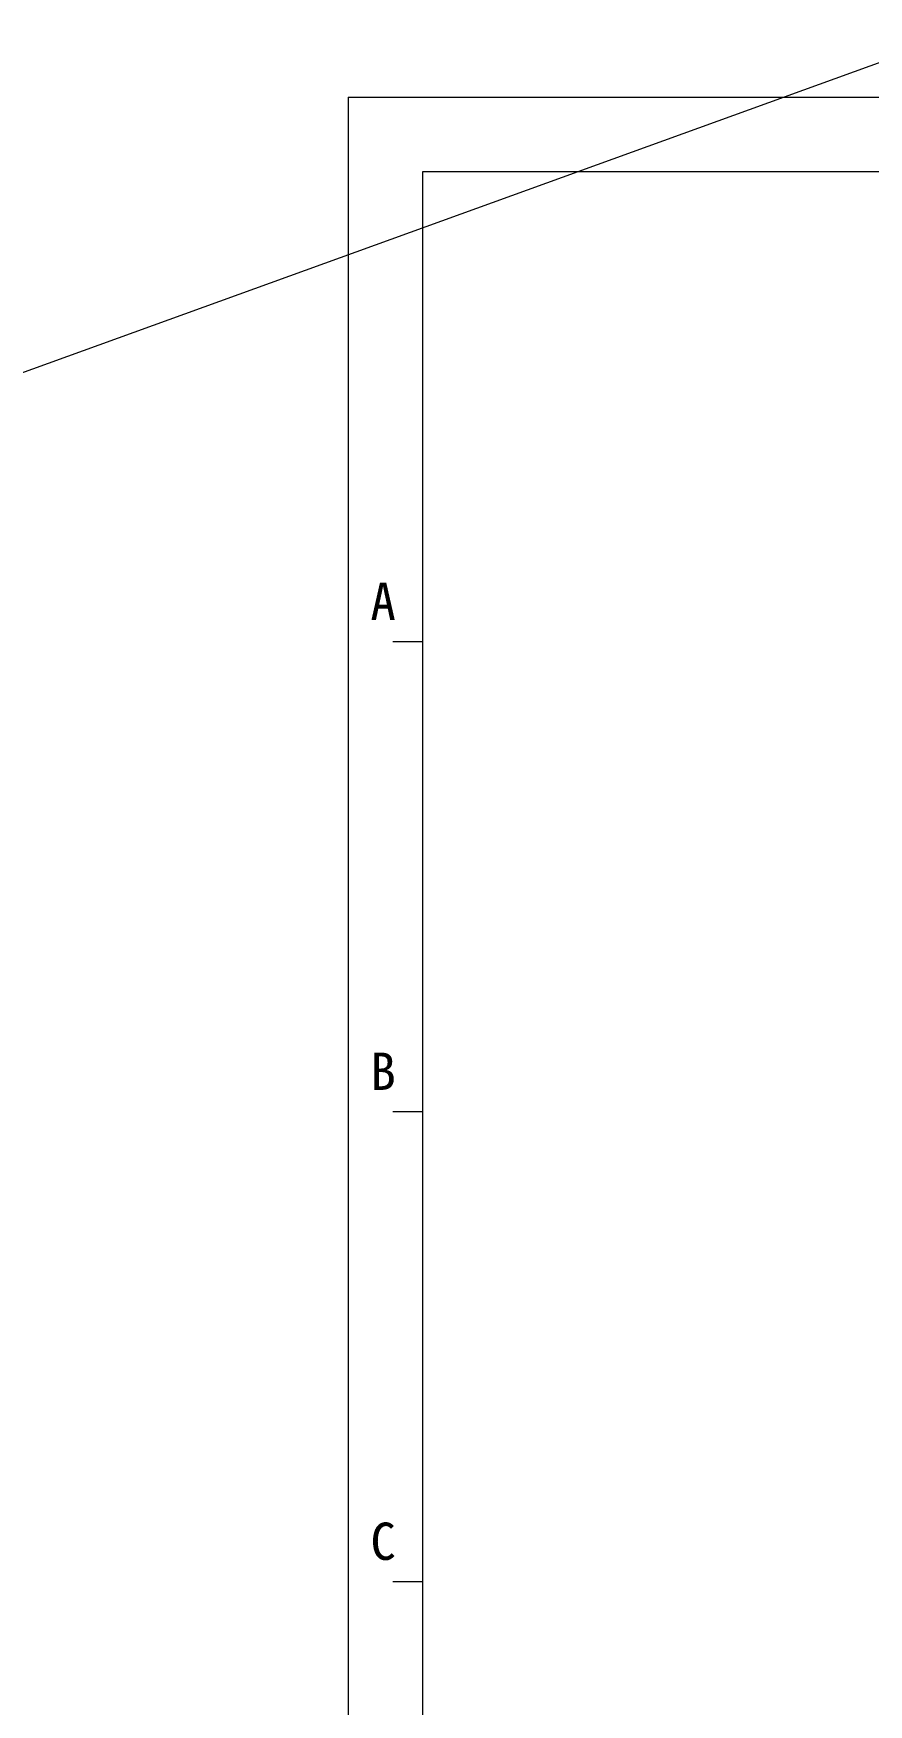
# Model space of a CAD drawing. Header units: inches. Extents: x 1765 to 5217, y -1519 to 441.
# Drawn here: x 4483.3 to 4560.2, y -786.3 to -632.4 of the extents above; entities that cross this region are included whole.
import ezdxf

# ---------------------------------------------------------------- set-up
doc = ezdxf.new("R2010")
doc.units = ezdxf.units.IN
doc.header["$MEASUREMENT"] = 0
doc.layers.add('DIM', color=3, linetype='Continuous', lineweight=15)
doc.layers.add('图框', color=255, linetype='Continuous', lineweight=5)

msp = doc.modelspace()

# ---------------------------------------------------------------- linework, layer by layer
at = {"layer": 'DIM', "color": 1}
msp.add_line((5216.637, -397.809), (3352.352, -1072.853), dxfattribs=at)
at = {"layer": 'DIM'}
for q in [(4512.295, -911.721), (4914.003, -638.329)]:
    msp.add_line((4512.295, -638.329), q, dxfattribs=at)
at = {"layer": '图框'}
for p, q in [((4519.164, -645.198), (4519.164, -904.851)), ((4907.133, -645.198), (4519.164, -645.198)), ((4868.336, -645.198), (4519.164, -645.198)), ((4519.164, -688.474), (4516.417, -688.474)), ((4519.164, -731.749), (4516.417, -731.749)), ((4519.164, -775.025), (4516.417, -775.025))]:
    msp.add_line(p, q, dxfattribs=at)

# ---------------------------------------------------------------- texts
for s, p in [('A', (4514.355, -686.454)), ('B', (4514.355, -729.73)), ('C', (4514.355, -773.005))]:
    msp.add_text(s, height=3.435, dxfattribs=at).set_placement(p)

doc.saveas('drawing.dxf')
